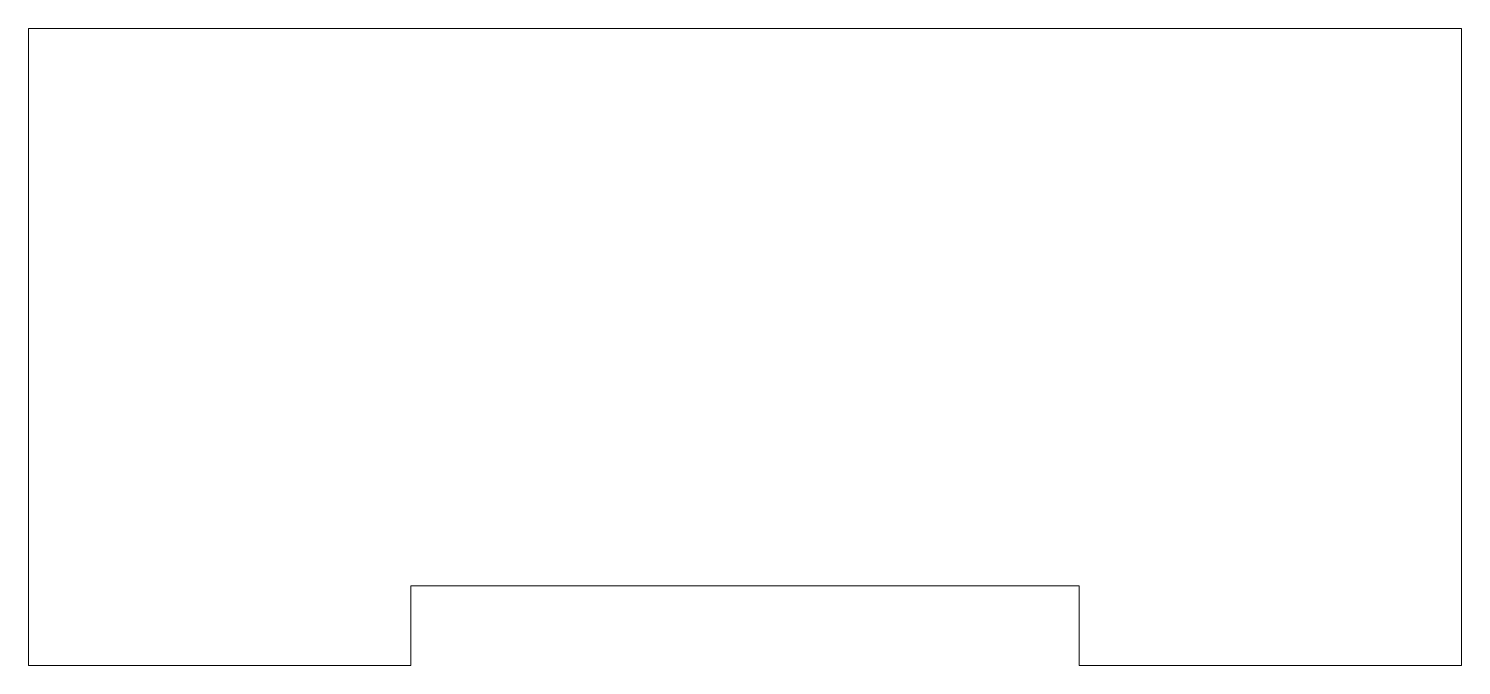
# Model space of a CAD drawing. Header units: millimetres. Extents: x -22.7 to 67.3, y -9.4 to 30.6.
import ezdxf

# ---------------------------------------------------------------- set-up
doc = ezdxf.new("R2010")
doc.units = ezdxf.units.MM

msp = doc.modelspace()

# ---------------------------------------------------------------- linework, layer by layer
at = {"color": 7, "linetype": 'Continuous', "lineweight": 15}
for p, q in [((-22.695, 30.566), (-22.695, -9.434)), ((67.305, 30.566), (-22.695, 30.566)), ((67.305, -9.434), (67.305, 30.566)), ((1.305, -9.434), (1.305, -4.434)), ((1.305, -4.434), (43.305, -4.434)), ((43.305, -4.434), (43.305, -9.434)), ((-22.695, -9.434), (1.305, -9.434)), ((43.305, -9.434), (67.305, -9.434))]:
    msp.add_line(p, q, dxfattribs=at)

doc.saveas('drawing.dxf')
